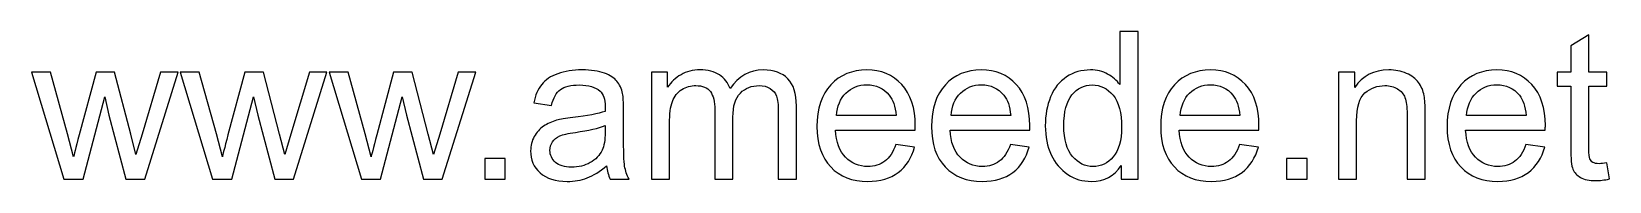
# Model space of a CAD drawing. Header units: millimetres. Extents: x 163 to 1278, y -605 to 37.
# Drawn here: x 1073.5 to 1278.3, y -589.2 to -569.8 of the extents above; entities that cross this region are included whole.
import ezdxf

# ---------------------------------------------------------------- set-up
doc = ezdxf.new("R2010")
doc.units = ezdxf.units.MM
doc.header["$MEASUREMENT"] = 0
doc.layers.add('Layer 1', color=7, linetype='Continuous')

msp = doc.modelspace()

# ---------------------------------------------------------------- linework, layer by layer
at = {"layer": 'Layer 1', "color": 250}
for points, knots in [([(1214.9245, -588.9556), (1214.9245, -588.9556), (1214.9245, -587.1955), (1214.9245, -587.1955), (1214.9245, -587.1955), (1214.0466, -588.5635), (1212.7544, -589.2497), (1211.0477, -589.2497), (1211.0477, -589.2497), (1209.9426, -589.2497), (1208.9266, -588.9467), (1208.0042, -588.3362), (1208.0042, -588.3362), (1207.0774, -587.7302), (1206.3599, -586.8791), (1205.8475, -585.7918), (1205.8475, -585.7918), (1205.3395, -584.7001), (1205.0855, -583.4479), (1205.0855, -582.0309), (1205.0855, -582.0309), (1205.0855, -580.6495), (1205.3172, -579.3974), (1205.7762, -578.27), (1205.7762, -578.27), (1206.2396, -577.1471), (1206.9303, -576.2826), (1207.8527, -575.6855), (1207.8527, -575.6855), (1208.7707, -575.0839), (1209.8045, -574.7854), (1210.9407, -574.7854), (1210.9407, -574.7854), (1211.7785, -574.7854), (1212.5226, -574.9636), (1213.1732, -575.3156), (1213.1732, -575.3156), (1213.8238, -575.6677), (1214.3541, -576.1311), (1214.764, -576.697), (1214.764, -576.697), (1214.764, -576.697), (1214.764, -569.8124), (1214.764, -569.8124), (1214.764, -569.8124), (1214.764, -569.8124), (1217.1168, -569.8124), (1217.1168, -569.8124), (1217.1168, -569.8124), (1217.1168, -569.8124), (1217.1168, -588.9556), (1217.1168, -588.9556), (1217.1168, -588.9556), (1217.1168, -588.9556), (1214.9245, -588.9556), (1214.9245, -588.9556)], [0, 0, 0, 0, 0.06666667, 0.06666667, 0.06666667, 0.06666667, 0.13333333, 0.13333333, 0.13333333, 0.13333333, 0.2, 0.2, 0.2, 0.2, 0.26666667, 0.26666667, 0.26666667, 0.26666667, 0.33333333, 0.33333333, 0.33333333, 0.33333333, 0.4, 0.4, 0.4, 0.4, 0.46666667, 0.46666667, 0.46666667, 0.46666667, 0.53333333, 0.53333333, 0.53333333, 0.53333333, 0.6, 0.6, 0.6, 0.6, 0.66666667, 0.66666667, 0.66666667, 0.66666667, 0.73333333, 0.73333333, 0.73333333, 0.73333333, 0.8, 0.8, 0.8, 0.8, 0.86666667, 0.86666667, 0.86666667, 0.86666667, 1, 1, 1, 1]), ([(1277.9818, -586.8568), (1277.9818, -586.8568), (1278.3027, -588.9333), (1278.3027, -588.9333), (1278.3027, -588.9333), (1277.6432, -589.0715), (1277.0505, -589.1428), (1276.5336, -589.1428), (1276.5336, -589.1428), (1275.6825, -589.1428), (1275.023, -589.0091), (1274.5507, -588.7373), (1274.5507, -588.7373), (1274.0828, -588.4654), (1273.753, -588.1134), (1273.5614, -587.6723), (1273.5614, -587.6723), (1273.3698, -587.2311), (1273.2762, -586.3043), (1273.2762, -584.8917), (1273.2762, -584.8917), (1273.2762, -584.8917), (1273.2762, -576.8975), (1273.2762, -576.8975), (1273.2762, -576.8975), (1273.2762, -576.8975), (1271.5384, -576.8975), (1271.5384, -576.8975), (1271.5384, -576.8975), (1271.5384, -576.8975), (1271.5384, -575.0795), (1271.5384, -575.0795), (1271.5384, -575.0795), (1271.5384, -575.0795), (1273.2762, -575.0795), (1273.2762, -575.0795), (1273.2762, -575.0795), (1273.2762, -575.0795), (1273.2762, -571.6483), (1273.2762, -571.6483), (1273.2762, -571.6483), (1273.2762, -571.6483), (1275.629, -570.2357), (1275.629, -570.2357), (1275.629, -570.2357), (1275.629, -570.2357), (1275.629, -575.0795), (1275.629, -575.0795), (1275.629, -575.0795), (1275.629, -575.0795), (1277.9818, -575.0795), (1277.9818, -575.0795), (1277.9818, -575.0795), (1277.9818, -575.0795), (1277.9818, -576.8975), (1277.9818, -576.8975), (1277.9818, -576.8975), (1277.9818, -576.8975), (1275.629, -576.8975), (1275.629, -576.8975), (1275.629, -576.8975), (1275.629, -576.8975), (1275.629, -585.0254), (1275.629, -585.0254), (1275.629, -585.0254), (1275.629, -585.6982), (1275.6691, -586.1305), (1275.7538, -586.3221), (1275.7538, -586.3221), (1275.834, -586.5137), (1275.9677, -586.6652), (1276.1548, -586.781), (1276.1548, -586.781), (1276.342, -586.8924), (1276.6094, -586.9504), (1276.9569, -586.9504), (1276.9569, -586.9504), (1277.2154, -586.9504), (1277.5585, -586.9192), (1277.9818, -586.8568)], [0, 0, 0, 0, 0.04761905, 0.04761905, 0.04761905, 0.04761905, 0.0952381, 0.0952381, 0.0952381, 0.0952381, 0.14285714, 0.14285714, 0.14285714, 0.14285714, 0.19047619, 0.19047619, 0.19047619, 0.19047619, 0.23809524, 0.23809524, 0.23809524, 0.23809524, 0.28571429, 0.28571429, 0.28571429, 0.28571429, 0.33333333, 0.33333333, 0.33333333, 0.33333333, 0.38095238, 0.38095238, 0.38095238, 0.38095238, 0.42857143, 0.42857143, 0.42857143, 0.42857143, 0.47619048, 0.47619048, 0.47619048, 0.47619048, 0.52380952, 0.52380952, 0.52380952, 0.52380952, 0.57142857, 0.57142857, 0.57142857, 0.57142857, 0.61904762, 0.61904762, 0.61904762, 0.61904762, 0.66666667, 0.66666667, 0.66666667, 0.66666667, 0.71428571, 0.71428571, 0.71428571, 0.71428571, 0.76190476, 0.76190476, 0.76190476, 0.76190476, 0.80952381, 0.80952381, 0.80952381, 0.80952381, 0.85714286, 0.85714286, 0.85714286, 0.85714286, 0.9047619, 0.9047619, 0.9047619, 0.9047619, 1, 1, 1, 1]), ([(1077.705, -588.9556), (1077.705, -588.9556), (1073.5118, -575.0795), (1073.5118, -575.0795), (1073.5118, -575.0795), (1073.5118, -575.0795), (1075.9716, -575.0795), (1075.9716, -575.0795), (1075.9716, -575.0795), (1075.9716, -575.0795), (1078.1862, -583.087), (1078.1862, -583.087), (1078.1862, -583.087), (1078.1862, -583.087), (1078.9705, -586.0681), (1078.9705, -586.0681), (1078.9705, -586.0681), (1079.0017, -585.921), (1079.2423, -584.9674), (1079.6879, -583.2073), (1079.6879, -583.2073), (1079.6879, -583.2073), (1081.8848, -575.0795), (1081.8848, -575.0795), (1081.8848, -575.0795), (1081.8848, -575.0795), (1084.2955, -575.0795), (1084.2955, -575.0795), (1084.2955, -575.0795), (1084.2955, -575.0795), (1086.3854, -583.136), (1086.3854, -583.136), (1086.3854, -583.136), (1086.3854, -583.136), (1087.0671, -585.7784), (1087.0671, -585.7784), (1087.0671, -585.7784), (1087.0671, -585.7784), (1087.8648, -583.1004), (1087.8648, -583.1004), (1087.8648, -583.1004), (1087.8648, -583.1004), (1090.2621, -575.0795), (1090.2621, -575.0795), (1090.2621, -575.0795), (1090.2621, -575.0795), (1092.5481, -575.0795), (1092.5481, -575.0795), (1092.5481, -575.0795), (1092.5481, -575.0795), (1088.1945, -588.9556), (1088.1945, -588.9556), (1088.1945, -588.9556), (1088.1945, -588.9556), (1085.7615, -588.9556), (1085.7615, -588.9556), (1085.7615, -588.9556), (1085.7615, -588.9556), (1083.5602, -580.654), (1083.5602, -580.654), (1083.5602, -580.654), (1083.5602, -580.654), (1083.0032, -578.2789), (1083.0032, -578.2789), (1083.0032, -578.2789), (1083.0032, -578.2789), (1080.1959, -588.9556), (1080.1959, -588.9556), (1080.1959, -588.9556), (1080.1959, -588.9556), (1077.705, -588.9556), (1077.705, -588.9556)], [0, 0, 0, 0, 0.05263158, 0.05263158, 0.05263158, 0.05263158, 0.10526316, 0.10526316, 0.10526316, 0.10526316, 0.15789474, 0.15789474, 0.15789474, 0.15789474, 0.21052632, 0.21052632, 0.21052632, 0.21052632, 0.26315789, 0.26315789, 0.26315789, 0.26315789, 0.31578947, 0.31578947, 0.31578947, 0.31578947, 0.36842105, 0.36842105, 0.36842105, 0.36842105, 0.42105263, 0.42105263, 0.42105263, 0.42105263, 0.47368421, 0.47368421, 0.47368421, 0.47368421, 0.52631579, 0.52631579, 0.52631579, 0.52631579, 0.57894737, 0.57894737, 0.57894737, 0.57894737, 0.63157895, 0.63157895, 0.63157895, 0.63157895, 0.68421053, 0.68421053, 0.68421053, 0.68421053, 0.73684211, 0.73684211, 0.73684211, 0.73684211, 0.78947368, 0.78947368, 0.78947368, 0.78947368, 0.84210526, 0.84210526, 0.84210526, 0.84210526, 0.89473684, 0.89473684, 0.89473684, 0.89473684, 1, 1, 1, 1]), ([(1097.0131, -588.9556), (1097.0131, -588.9556), (1092.8199, -575.0795), (1092.8199, -575.0795), (1092.8199, -575.0795), (1092.8199, -575.0795), (1095.2797, -575.0795), (1095.2797, -575.0795), (1095.2797, -575.0795), (1095.2797, -575.0795), (1097.4943, -583.087), (1097.4943, -583.087), (1097.4943, -583.087), (1097.4943, -583.087), (1098.2786, -586.0681), (1098.2786, -586.0681), (1098.2786, -586.0681), (1098.3098, -585.921), (1098.5504, -584.9674), (1098.996, -583.2073), (1098.996, -583.2073), (1098.996, -583.2073), (1101.1929, -575.0795), (1101.1929, -575.0795), (1101.1929, -575.0795), (1101.1929, -575.0795), (1103.6036, -575.0795), (1103.6036, -575.0795), (1103.6036, -575.0795), (1103.6036, -575.0795), (1105.6935, -583.136), (1105.6935, -583.136), (1105.6935, -583.136), (1105.6935, -583.136), (1106.3752, -585.7784), (1106.3752, -585.7784), (1106.3752, -585.7784), (1106.3752, -585.7784), (1107.1729, -583.1004), (1107.1729, -583.1004), (1107.1729, -583.1004), (1107.1729, -583.1004), (1109.5702, -575.0795), (1109.5702, -575.0795), (1109.5702, -575.0795), (1109.5702, -575.0795), (1111.8562, -575.0795), (1111.8562, -575.0795), (1111.8562, -575.0795), (1111.8562, -575.0795), (1107.5026, -588.9556), (1107.5026, -588.9556), (1107.5026, -588.9556), (1107.5026, -588.9556), (1105.0696, -588.9556), (1105.0696, -588.9556), (1105.0696, -588.9556), (1105.0696, -588.9556), (1102.8683, -580.654), (1102.8683, -580.654), (1102.8683, -580.654), (1102.8683, -580.654), (1102.3113, -578.2789), (1102.3113, -578.2789), (1102.3113, -578.2789), (1102.3113, -578.2789), (1099.504, -588.9556), (1099.504, -588.9556), (1099.504, -588.9556), (1099.504, -588.9556), (1097.0131, -588.9556), (1097.0131, -588.9556)], [0, 0, 0, 0, 0.05263158, 0.05263158, 0.05263158, 0.05263158, 0.10526316, 0.10526316, 0.10526316, 0.10526316, 0.15789474, 0.15789474, 0.15789474, 0.15789474, 0.21052632, 0.21052632, 0.21052632, 0.21052632, 0.26315789, 0.26315789, 0.26315789, 0.26315789, 0.31578947, 0.31578947, 0.31578947, 0.31578947, 0.36842105, 0.36842105, 0.36842105, 0.36842105, 0.42105263, 0.42105263, 0.42105263, 0.42105263, 0.47368421, 0.47368421, 0.47368421, 0.47368421, 0.52631579, 0.52631579, 0.52631579, 0.52631579, 0.57894737, 0.57894737, 0.57894737, 0.57894737, 0.63157895, 0.63157895, 0.63157895, 0.63157895, 0.68421053, 0.68421053, 0.68421053, 0.68421053, 0.73684211, 0.73684211, 0.73684211, 0.73684211, 0.78947368, 0.78947368, 0.78947368, 0.78947368, 0.84210526, 0.84210526, 0.84210526, 0.84210526, 0.89473684, 0.89473684, 0.89473684, 0.89473684, 1, 1, 1, 1]), ([(1116.3212, -588.9556), (1116.3212, -588.9556), (1112.128, -575.0795), (1112.128, -575.0795), (1112.128, -575.0795), (1112.128, -575.0795), (1114.5878, -575.0795), (1114.5878, -575.0795), (1114.5878, -575.0795), (1114.5878, -575.0795), (1116.8024, -583.087), (1116.8024, -583.087), (1116.8024, -583.087), (1116.8024, -583.087), (1117.5867, -586.0681), (1117.5867, -586.0681), (1117.5867, -586.0681), (1117.6179, -585.921), (1117.8585, -584.9674), (1118.3041, -583.2073), (1118.3041, -583.2073), (1118.3041, -583.2073), (1120.501, -575.0795), (1120.501, -575.0795), (1120.501, -575.0795), (1120.501, -575.0795), (1122.9117, -575.0795), (1122.9117, -575.0795), (1122.9117, -575.0795), (1122.9117, -575.0795), (1125.0016, -583.136), (1125.0016, -583.136), (1125.0016, -583.136), (1125.0016, -583.136), (1125.6833, -585.7784), (1125.6833, -585.7784), (1125.6833, -585.7784), (1125.6833, -585.7784), (1126.481, -583.1004), (1126.481, -583.1004), (1126.481, -583.1004), (1126.481, -583.1004), (1128.8783, -575.0795), (1128.8783, -575.0795), (1128.8783, -575.0795), (1128.8783, -575.0795), (1131.1643, -575.0795), (1131.1643, -575.0795), (1131.1643, -575.0795), (1131.1643, -575.0795), (1126.8107, -588.9556), (1126.8107, -588.9556), (1126.8107, -588.9556), (1126.8107, -588.9556), (1124.3777, -588.9556), (1124.3777, -588.9556), (1124.3777, -588.9556), (1124.3777, -588.9556), (1122.1764, -580.654), (1122.1764, -580.654), (1122.1764, -580.654), (1122.1764, -580.654), (1121.6194, -578.2789), (1121.6194, -578.2789), (1121.6194, -578.2789), (1121.6194, -578.2789), (1118.8121, -588.9556), (1118.8121, -588.9556), (1118.8121, -588.9556), (1118.8121, -588.9556), (1116.3212, -588.9556), (1116.3212, -588.9556)], [0, 0, 0, 0, 0.05263158, 0.05263158, 0.05263158, 0.05263158, 0.10526316, 0.10526316, 0.10526316, 0.10526316, 0.15789474, 0.15789474, 0.15789474, 0.15789474, 0.21052632, 0.21052632, 0.21052632, 0.21052632, 0.26315789, 0.26315789, 0.26315789, 0.26315789, 0.31578947, 0.31578947, 0.31578947, 0.31578947, 0.36842105, 0.36842105, 0.36842105, 0.36842105, 0.42105263, 0.42105263, 0.42105263, 0.42105263, 0.47368421, 0.47368421, 0.47368421, 0.47368421, 0.52631579, 0.52631579, 0.52631579, 0.52631579, 0.57894737, 0.57894737, 0.57894737, 0.57894737, 0.63157895, 0.63157895, 0.63157895, 0.63157895, 0.68421053, 0.68421053, 0.68421053, 0.68421053, 0.73684211, 0.73684211, 0.73684211, 0.73684211, 0.78947368, 0.78947368, 0.78947368, 0.78947368, 0.84210526, 0.84210526, 0.84210526, 0.84210526, 0.89473684, 0.89473684, 0.89473684, 0.89473684, 1, 1, 1, 1]), ([(1148.1507, -587.2177), (1147.2773, -587.9619), (1146.4351, -588.4833), (1145.6286, -588.7907), (1145.6286, -588.7907), (1144.822, -589.0982), (1143.9576, -589.2497), (1143.0307, -589.2497), (1143.0307, -589.2497), (1141.5067, -589.2497), (1140.3348, -588.8798), (1139.5149, -588.1357), (1139.5149, -588.1357), (1138.695, -587.396), (1138.285, -586.4468), (1138.285, -585.2927), (1138.285, -585.2927), (1138.285, -584.6154), (1138.441, -583.996), (1138.7484, -583.4346), (1138.7484, -583.4346), (1139.0604, -582.8731), (1139.4659, -582.4275), (1139.9649, -582.0888), (1139.9649, -582.0888), (1140.4685, -581.7502), (1141.0299, -581.4917), (1141.6582, -581.3179), (1141.6582, -581.3179), (1142.1217, -581.1976), (1142.8213, -581.0818), (1143.7526, -580.9659), (1143.7526, -580.9659), (1145.6509, -580.7431), (1147.0545, -580.4713), (1147.9502, -580.1594), (1147.9502, -580.1594), (1147.9591, -579.8385), (1147.9635, -579.6335), (1147.9635, -579.5489), (1147.9635, -579.5489), (1147.9635, -578.5953), (1147.7407, -577.9224), (1147.2951, -577.5303), (1147.2951, -577.5303), (1146.6936, -577), (1145.7979, -576.7371), (1144.6126, -576.7371), (1144.6126, -576.7371), (1143.503, -576.7371), (1142.6831, -576.9332), (1142.1573, -577.3209), (1142.1573, -577.3209), (1141.627, -577.7085), (1141.2394, -578.3948), (1140.9854, -579.384), (1140.9854, -579.384), (1140.9854, -579.384), (1138.6861, -579.0632), (1138.6861, -579.0632), (1138.6861, -579.0632), (1138.8955, -578.0784), (1139.2386, -577.2807), (1139.7199, -576.6747), (1139.7199, -576.6747), (1140.2011, -576.0687), (1140.8963, -575.6053), (1141.8053, -575.2755), (1141.8053, -575.2755), (1142.7099, -574.9502), (1143.7659, -574.7854), (1144.9602, -574.7854), (1144.9602, -574.7854), (1146.1455, -574.7854), (1147.1124, -574.9235), (1147.8566, -575.2042), (1147.8566, -575.2042), (1148.5963, -575.485), (1149.1444, -575.8325), (1149.492, -576.2559), (1149.492, -576.2559), (1149.8395, -576.6792), (1150.0846, -577.2139), (1150.2272, -577.86), (1150.2272, -577.86), (1150.303, -578.2611), (1150.3431, -578.983), (1150.3431, -580.0212), (1150.3431, -580.0212), (1150.3431, -580.0212), (1150.3431, -583.1405), (1150.3431, -583.1405), (1150.3431, -583.1405), (1150.3431, -585.3195), (1150.3921, -586.6964), (1150.4901, -587.2801), (1150.4901, -587.2801), (1150.5837, -587.8639), (1150.7798, -588.4209), (1151.065, -588.9556), (1151.065, -588.9556), (1151.065, -588.9556), (1148.6052, -588.9556), (1148.6052, -588.9556), (1148.6052, -588.9556), (1148.369, -588.461), (1148.2175, -587.8817), (1148.1507, -587.2177)], [0, 0, 0, 0, 0.03571429, 0.03571429, 0.03571429, 0.03571429, 0.07142857, 0.07142857, 0.07142857, 0.07142857, 0.10714286, 0.10714286, 0.10714286, 0.10714286, 0.14285714, 0.14285714, 0.14285714, 0.14285714, 0.17857143, 0.17857143, 0.17857143, 0.17857143, 0.21428571, 0.21428571, 0.21428571, 0.21428571, 0.25, 0.25, 0.25, 0.25, 0.28571429, 0.28571429, 0.28571429, 0.28571429, 0.32142857, 0.32142857, 0.32142857, 0.32142857, 0.35714286, 0.35714286, 0.35714286, 0.35714286, 0.39285714, 0.39285714, 0.39285714, 0.39285714, 0.42857143, 0.42857143, 0.42857143, 0.42857143, 0.46428571, 0.46428571, 0.46428571, 0.46428571, 0.5, 0.5, 0.5, 0.5, 0.53571429, 0.53571429, 0.53571429, 0.53571429, 0.57142857, 0.57142857, 0.57142857, 0.57142857, 0.60714286, 0.60714286, 0.60714286, 0.60714286, 0.64285714, 0.64285714, 0.64285714, 0.64285714, 0.67857143, 0.67857143, 0.67857143, 0.67857143, 0.71428571, 0.71428571, 0.71428571, 0.71428571, 0.75, 0.75, 0.75, 0.75, 0.78571429, 0.78571429, 0.78571429, 0.78571429, 0.82142857, 0.82142857, 0.82142857, 0.82142857, 0.85714286, 0.85714286, 0.85714286, 0.85714286, 0.89285714, 0.89285714, 0.89285714, 0.89285714, 0.92857143, 0.92857143, 0.92857143, 0.92857143, 1, 1, 1, 1]), ([(1153.9569, -588.9556), (1153.9569, -588.9556), (1153.9569, -575.0795), (1153.9569, -575.0795), (1153.9569, -575.0795), (1153.9569, -575.0795), (1156.0691, -575.0795), (1156.0691, -575.0795), (1156.0691, -575.0795), (1156.0691, -575.0795), (1156.0691, -577.0401), (1156.0691, -577.0401), (1156.0691, -577.0401), (1156.5013, -576.3628), (1157.0806, -575.8147), (1157.8025, -575.4048), (1157.8025, -575.4048), (1158.5243, -574.9903), (1159.3443, -574.7854), (1160.2667, -574.7854), (1160.2667, -574.7854), (1161.2916, -574.7854), (1162.1337, -574.9993), (1162.7888, -575.4226), (1162.7888, -575.4226), (1163.4438, -575.8504), (1163.9073, -576.443), (1164.1746, -577.2095), (1164.1746, -577.2095), (1165.2797, -575.5919), (1166.7101, -574.7854), (1168.4747, -574.7854), (1168.4747, -574.7854), (1169.8561, -574.7854), (1170.9211, -575.1641), (1171.6608, -575.9261), (1171.6608, -575.9261), (1172.4049, -576.6881), (1172.7793, -577.86), (1172.7793, -579.4419), (1172.7793, -579.4419), (1172.7793, -579.4419), (1172.7793, -588.9556), (1172.7793, -588.9556), (1172.7793, -588.9556), (1172.7793, -588.9556), (1170.4265, -588.9556), (1170.4265, -588.9556), (1170.4265, -588.9556), (1170.4265, -588.9556), (1170.4265, -580.2217), (1170.4265, -580.2217), (1170.4265, -580.2217), (1170.4265, -579.286), (1170.3462, -578.6087), (1170.1947, -578.1942), (1170.1947, -578.1942), (1170.0432, -577.7798), (1169.767, -577.4501), (1169.3615, -577.1961), (1169.3615, -577.1961), (1168.9604, -576.9421), (1168.4881, -576.8173), (1167.9489, -576.8173), (1167.9489, -576.8173), (1166.9686, -576.8173), (1166.1576, -577.1426), (1165.5114, -577.7887), (1165.5114, -577.7887), (1164.8653, -578.4393), (1164.5445, -579.4776), (1164.5445, -580.9035), (1164.5445, -580.9035), (1164.5445, -580.9035), (1164.5445, -588.9556), (1164.5445, -588.9556), (1164.5445, -588.9556), (1164.5445, -588.9556), (1162.1917, -588.9556), (1162.1917, -588.9556), (1162.1917, -588.9556), (1162.1917, -588.9556), (1162.1917, -579.9499), (1162.1917, -579.9499), (1162.1917, -579.9499), (1162.1917, -578.9072), (1162.0001, -578.1229), (1161.6168, -577.6016), (1161.6168, -577.6016), (1161.2336, -577.0802), (1160.6053, -576.8173), (1159.7364, -576.8173), (1159.7364, -576.8173), (1159.0769, -576.8173), (1158.4664, -576.9911), (1157.905, -577.3387), (1157.905, -577.3387), (1157.3435, -577.6862), (1156.938, -578.1942), (1156.684, -578.8671), (1156.684, -578.8671), (1156.4345, -579.5355), (1156.3097, -580.5025), (1156.3097, -581.7635), (1156.3097, -581.7635), (1156.3097, -581.7635), (1156.3097, -588.9556), (1156.3097, -588.9556), (1156.3097, -588.9556), (1156.3097, -588.9556), (1153.9569, -588.9556), (1153.9569, -588.9556)], [0, 0, 0, 0, 0.03448276, 0.03448276, 0.03448276, 0.03448276, 0.06896552, 0.06896552, 0.06896552, 0.06896552, 0.10344828, 0.10344828, 0.10344828, 0.10344828, 0.13793103, 0.13793103, 0.13793103, 0.13793103, 0.17241379, 0.17241379, 0.17241379, 0.17241379, 0.20689655, 0.20689655, 0.20689655, 0.20689655, 0.24137931, 0.24137931, 0.24137931, 0.24137931, 0.27586207, 0.27586207, 0.27586207, 0.27586207, 0.31034483, 0.31034483, 0.31034483, 0.31034483, 0.34482759, 0.34482759, 0.34482759, 0.34482759, 0.37931034, 0.37931034, 0.37931034, 0.37931034, 0.4137931, 0.4137931, 0.4137931, 0.4137931, 0.44827586, 0.44827586, 0.44827586, 0.44827586, 0.48275862, 0.48275862, 0.48275862, 0.48275862, 0.51724138, 0.51724138, 0.51724138, 0.51724138, 0.55172414, 0.55172414, 0.55172414, 0.55172414, 0.5862069, 0.5862069, 0.5862069, 0.5862069, 0.62068966, 0.62068966, 0.62068966, 0.62068966, 0.65517241, 0.65517241, 0.65517241, 0.65517241, 0.68965517, 0.68965517, 0.68965517, 0.68965517, 0.72413793, 0.72413793, 0.72413793, 0.72413793, 0.75862069, 0.75862069, 0.75862069, 0.75862069, 0.79310345, 0.79310345, 0.79310345, 0.79310345, 0.82758621, 0.82758621, 0.82758621, 0.82758621, 0.86206897, 0.86206897, 0.86206897, 0.86206897, 0.89655172, 0.89655172, 0.89655172, 0.89655172, 0.93103448, 0.93103448, 0.93103448, 0.93103448, 1, 1, 1, 1]), ([(1185.6928, -584.4639), (1185.6928, -584.4639), (1188.1258, -584.7847), (1188.1258, -584.7847), (1188.1258, -584.7847), (1187.7471, -586.1973), (1187.0386, -587.2979), (1186.0048, -588.0778), (1186.0048, -588.0778), (1184.971, -588.8576), (1183.652, -589.2497), (1182.0433, -589.2497), (1182.0433, -589.2497), (1180.0203, -589.2497), (1178.4161, -588.6259), (1177.2308, -587.3782), (1177.2308, -587.3782), (1176.0455, -586.1349), (1175.4528, -584.3837), (1175.4528, -582.1334), (1175.4528, -582.1334), (1175.4528, -579.8073), (1176.05, -577.9982), (1177.2486, -576.7148), (1177.2486, -576.7148), (1178.4473, -575.427), (1180.0025, -574.7854), (1181.9141, -574.7854), (1181.9141, -574.7854), (1183.7634, -574.7854), (1185.274, -575.4137), (1186.4459, -576.6747), (1186.4459, -576.6747), (1187.6179, -577.9358), (1188.2061, -579.7093), (1188.2061, -581.9952), (1188.2061, -581.9952), (1188.2061, -582.1334), (1188.2016, -582.3428), (1188.1927, -582.6191), (1188.1927, -582.6191), (1188.1927, -582.6191), (1177.8591, -582.6191), (1177.8591, -582.6191), (1177.8591, -582.6191), (1177.9482, -584.1386), (1178.376, -585.3061), (1179.1514, -586.1126), (1179.1514, -586.1126), (1179.9223, -586.9192), (1180.8892, -587.3247), (1182.0433, -587.3247), (1182.0433, -587.3247), (1182.9034, -587.3247), (1183.6386, -587.0974), (1184.2446, -586.6429), (1184.2446, -586.6429), (1184.8551, -586.1884), (1185.3364, -585.4621), (1185.6928, -584.4639)], [0, 0, 0, 0, 0.0625, 0.0625, 0.0625, 0.0625, 0.125, 0.125, 0.125, 0.125, 0.1875, 0.1875, 0.1875, 0.1875, 0.25, 0.25, 0.25, 0.25, 0.3125, 0.3125, 0.3125, 0.3125, 0.375, 0.375, 0.375, 0.375, 0.4375, 0.4375, 0.4375, 0.4375, 0.5, 0.5, 0.5, 0.5, 0.5625, 0.5625, 0.5625, 0.5625, 0.625, 0.625, 0.625, 0.625, 0.6875, 0.6875, 0.6875, 0.6875, 0.75, 0.75, 0.75, 0.75, 0.8125, 0.8125, 0.8125, 0.8125, 0.875, 0.875, 0.875, 0.875, 1, 1, 1, 1]), ([(1200.5626, -584.4639), (1200.5626, -584.4639), (1202.9956, -584.7847), (1202.9956, -584.7847), (1202.9956, -584.7847), (1202.6169, -586.1973), (1201.9084, -587.2979), (1200.8746, -588.0778), (1200.8746, -588.0778), (1199.8408, -588.8576), (1198.5218, -589.2497), (1196.9131, -589.2497), (1196.9131, -589.2497), (1194.8901, -589.2497), (1193.2859, -588.6259), (1192.1006, -587.3782), (1192.1006, -587.3782), (1190.9153, -586.1349), (1190.3226, -584.3837), (1190.3226, -582.1334), (1190.3226, -582.1334), (1190.3226, -579.8073), (1190.9198, -577.9982), (1192.1184, -576.7148), (1192.1184, -576.7148), (1193.3171, -575.427), (1194.8723, -574.7854), (1196.7839, -574.7854), (1196.7839, -574.7854), (1198.6332, -574.7854), (1200.1438, -575.4137), (1201.3157, -576.6747), (1201.3157, -576.6747), (1202.4877, -577.9358), (1203.0759, -579.7093), (1203.0759, -581.9952), (1203.0759, -581.9952), (1203.0759, -582.1334), (1203.0714, -582.3428), (1203.0625, -582.6191), (1203.0625, -582.6191), (1203.0625, -582.6191), (1192.7289, -582.6191), (1192.7289, -582.6191), (1192.7289, -582.6191), (1192.818, -584.1386), (1193.2458, -585.3061), (1194.0212, -586.1126), (1194.0212, -586.1126), (1194.7921, -586.9192), (1195.759, -587.3247), (1196.9131, -587.3247), (1196.9131, -587.3247), (1197.7732, -587.3247), (1198.5084, -587.0974), (1199.1144, -586.6429), (1199.1144, -586.6429), (1199.7249, -586.1884), (1200.2062, -585.4621), (1200.5626, -584.4639)], [0, 0, 0, 0, 0.0625, 0.0625, 0.0625, 0.0625, 0.125, 0.125, 0.125, 0.125, 0.1875, 0.1875, 0.1875, 0.1875, 0.25, 0.25, 0.25, 0.25, 0.3125, 0.3125, 0.3125, 0.3125, 0.375, 0.375, 0.375, 0.375, 0.4375, 0.4375, 0.4375, 0.4375, 0.5, 0.5, 0.5, 0.5, 0.5625, 0.5625, 0.5625, 0.5625, 0.625, 0.625, 0.625, 0.625, 0.6875, 0.6875, 0.6875, 0.6875, 0.75, 0.75, 0.75, 0.75, 0.8125, 0.8125, 0.8125, 0.8125, 0.875, 0.875, 0.875, 0.875, 1, 1, 1, 1]), ([(1230.3022, -584.4639), (1230.3022, -584.4639), (1232.7352, -584.7847), (1232.7352, -584.7847), (1232.7352, -584.7847), (1232.3565, -586.1973), (1231.648, -587.2979), (1230.6142, -588.0778), (1230.6142, -588.0778), (1229.5804, -588.8576), (1228.2614, -589.2497), (1226.6527, -589.2497), (1226.6527, -589.2497), (1224.6297, -589.2497), (1223.0255, -588.6259), (1221.8402, -587.3782), (1221.8402, -587.3782), (1220.6549, -586.1349), (1220.0622, -584.3837), (1220.0622, -582.1334), (1220.0622, -582.1334), (1220.0622, -579.8073), (1220.6594, -577.9982), (1221.858, -576.7148), (1221.858, -576.7148), (1223.0567, -575.427), (1224.6119, -574.7854), (1226.5235, -574.7854), (1226.5235, -574.7854), (1228.3728, -574.7854), (1229.8834, -575.4137), (1231.0553, -576.6747), (1231.0553, -576.6747), (1232.2273, -577.9358), (1232.8155, -579.7093), (1232.8155, -581.9952), (1232.8155, -581.9952), (1232.8155, -582.1334), (1232.811, -582.3428), (1232.8021, -582.6191), (1232.8021, -582.6191), (1232.8021, -582.6191), (1222.4685, -582.6191), (1222.4685, -582.6191), (1222.4685, -582.6191), (1222.5576, -584.1386), (1222.9854, -585.3061), (1223.7608, -586.1126), (1223.7608, -586.1126), (1224.5317, -586.9192), (1225.4986, -587.3247), (1226.6527, -587.3247), (1226.6527, -587.3247), (1227.5128, -587.3247), (1228.248, -587.0974), (1228.854, -586.6429), (1228.854, -586.6429), (1229.4645, -586.1884), (1229.9458, -585.4621), (1230.3022, -584.4639)], [0, 0, 0, 0, 0.0625, 0.0625, 0.0625, 0.0625, 0.125, 0.125, 0.125, 0.125, 0.1875, 0.1875, 0.1875, 0.1875, 0.25, 0.25, 0.25, 0.25, 0.3125, 0.3125, 0.3125, 0.3125, 0.375, 0.375, 0.375, 0.375, 0.4375, 0.4375, 0.4375, 0.4375, 0.5, 0.5, 0.5, 0.5, 0.5625, 0.5625, 0.5625, 0.5625, 0.625, 0.625, 0.625, 0.625, 0.6875, 0.6875, 0.6875, 0.6875, 0.75, 0.75, 0.75, 0.75, 0.8125, 0.8125, 0.8125, 0.8125, 0.875, 0.875, 0.875, 0.875, 1, 1, 1, 1]), ([(1243.1356, -588.9556), (1243.1356, -588.9556), (1243.1356, -575.0795), (1243.1356, -575.0795), (1243.1356, -575.0795), (1243.1356, -575.0795), (1245.2478, -575.0795), (1245.2478, -575.0795), (1245.2478, -575.0795), (1245.2478, -575.0795), (1245.2478, -577.049), (1245.2478, -577.049), (1245.2478, -577.049), (1246.2637, -575.5384), (1247.7342, -574.7854), (1249.6548, -574.7854), (1249.6548, -574.7854), (1250.4925, -574.7854), (1251.259, -574.9369), (1251.9586, -575.2354), (1251.9586, -575.2354), (1252.6582, -575.534), (1253.184, -575.9306), (1253.5316, -576.4163), (1253.5316, -576.4163), (1253.8791, -576.902), (1254.1242, -577.4813), (1254.2624, -578.1497), (1254.2624, -578.1497), (1254.347, -578.5864), (1254.3916, -579.3484), (1254.3916, -580.4356), (1254.3916, -580.4356), (1254.3916, -580.4356), (1254.3916, -588.9556), (1254.3916, -588.9556), (1254.3916, -588.9556), (1254.3916, -588.9556), (1252.0388, -588.9556), (1252.0388, -588.9556), (1252.0388, -588.9556), (1252.0388, -588.9556), (1252.0388, -580.5248), (1252.0388, -580.5248), (1252.0388, -580.5248), (1252.0388, -579.5667), (1251.9497, -578.8493), (1251.767, -578.3769), (1251.767, -578.3769), (1251.5843, -577.9046), (1251.259, -577.5258), (1250.7955, -577.2406), (1250.7955, -577.2406), (1250.3321, -576.9599), (1249.784, -576.8173), (1249.1602, -576.8173), (1249.1602, -576.8173), (1248.162, -576.8173), (1247.302, -577.1337), (1246.5757, -577.7709), (1246.5757, -577.7709), (1245.8493, -578.4037), (1245.4884, -579.6113), (1245.4884, -581.3848), (1245.4884, -581.3848), (1245.4884, -581.3848), (1245.4884, -588.9556), (1245.4884, -588.9556), (1245.4884, -588.9556), (1245.4884, -588.9556), (1243.1356, -588.9556), (1243.1356, -588.9556)], [0, 0, 0, 0, 0.05263158, 0.05263158, 0.05263158, 0.05263158, 0.10526316, 0.10526316, 0.10526316, 0.10526316, 0.15789474, 0.15789474, 0.15789474, 0.15789474, 0.21052632, 0.21052632, 0.21052632, 0.21052632, 0.26315789, 0.26315789, 0.26315789, 0.26315789, 0.31578947, 0.31578947, 0.31578947, 0.31578947, 0.36842105, 0.36842105, 0.36842105, 0.36842105, 0.42105263, 0.42105263, 0.42105263, 0.42105263, 0.47368421, 0.47368421, 0.47368421, 0.47368421, 0.52631579, 0.52631579, 0.52631579, 0.52631579, 0.57894737, 0.57894737, 0.57894737, 0.57894737, 0.63157895, 0.63157895, 0.63157895, 0.63157895, 0.68421053, 0.68421053, 0.68421053, 0.68421053, 0.73684211, 0.73684211, 0.73684211, 0.73684211, 0.78947368, 0.78947368, 0.78947368, 0.78947368, 0.84210526, 0.84210526, 0.84210526, 0.84210526, 0.89473684, 0.89473684, 0.89473684, 0.89473684, 1, 1, 1, 1]), ([(1267.47, -584.4639), (1267.47, -584.4639), (1269.903, -584.7847), (1269.903, -584.7847), (1269.903, -584.7847), (1269.5243, -586.1973), (1268.8158, -587.2979), (1267.782, -588.0778), (1267.782, -588.0778), (1266.7482, -588.8576), (1265.4292, -589.2497), (1263.8205, -589.2497), (1263.8205, -589.2497), (1261.7975, -589.2497), (1260.1933, -588.6259), (1259.008, -587.3782), (1259.008, -587.3782), (1257.8227, -586.1349), (1257.23, -584.3837), (1257.23, -582.1334), (1257.23, -582.1334), (1257.23, -579.8073), (1257.8272, -577.9982), (1259.0258, -576.7148), (1259.0258, -576.7148), (1260.2245, -575.427), (1261.7797, -574.7854), (1263.6913, -574.7854), (1263.6913, -574.7854), (1265.5406, -574.7854), (1267.0512, -575.4137), (1268.2231, -576.6747), (1268.2231, -576.6747), (1269.3951, -577.9358), (1269.9833, -579.7093), (1269.9833, -581.9952), (1269.9833, -581.9952), (1269.9833, -582.1334), (1269.9788, -582.3428), (1269.9699, -582.6191), (1269.9699, -582.6191), (1269.9699, -582.6191), (1259.6363, -582.6191), (1259.6363, -582.6191), (1259.6363, -582.6191), (1259.7254, -584.1386), (1260.1532, -585.3061), (1260.9286, -586.1126), (1260.9286, -586.1126), (1261.6995, -586.9192), (1262.6664, -587.3247), (1263.8205, -587.3247), (1263.8205, -587.3247), (1264.6806, -587.3247), (1265.4158, -587.0974), (1266.0218, -586.6429), (1266.0218, -586.6429), (1266.6323, -586.1884), (1267.1136, -585.4621), (1267.47, -584.4639)], [0, 0, 0, 0, 0.0625, 0.0625, 0.0625, 0.0625, 0.125, 0.125, 0.125, 0.125, 0.1875, 0.1875, 0.1875, 0.1875, 0.25, 0.25, 0.25, 0.25, 0.3125, 0.3125, 0.3125, 0.3125, 0.375, 0.375, 0.375, 0.375, 0.4375, 0.4375, 0.4375, 0.4375, 0.5, 0.5, 0.5, 0.5, 0.5625, 0.5625, 0.5625, 0.5625, 0.625, 0.625, 0.625, 0.625, 0.6875, 0.6875, 0.6875, 0.6875, 0.75, 0.75, 0.75, 0.75, 0.8125, 0.8125, 0.8125, 0.8125, 0.875, 0.875, 0.875, 0.875, 1, 1, 1, 1]), ([(1177.9928, -580.6941), (1177.9928, -580.6941), (1185.7196, -580.6941), (1185.7196, -580.6941), (1185.7196, -580.6941), (1185.6171, -579.5266), (1185.3185, -578.6532), (1184.8328, -578.0695), (1184.8328, -578.0695), (1184.0887, -577.1649), (1183.1172, -576.7104), (1181.9275, -576.7104), (1181.9275, -576.7104), (1180.8491, -576.7104), (1179.9445, -577.0713), (1179.2093, -577.7932), (1179.2093, -577.7932), (1178.4785, -578.5151), (1178.073, -579.482), (1177.9928, -580.6941)], [0, 0, 0, 0, 0.16666667, 0.16666667, 0.16666667, 0.16666667, 0.33333333, 0.33333333, 0.33333333, 0.33333333, 0.5, 0.5, 0.5, 0.5, 0.66666667, 0.66666667, 0.66666667, 0.66666667, 1, 1, 1, 1]), ([(1192.8626, -580.6941), (1192.8626, -580.6941), (1200.5894, -580.6941), (1200.5894, -580.6941), (1200.5894, -580.6941), (1200.4869, -579.5266), (1200.1883, -578.6532), (1199.7026, -578.0695), (1199.7026, -578.0695), (1198.9585, -577.1649), (1197.987, -576.7104), (1196.7973, -576.7104), (1196.7973, -576.7104), (1195.7189, -576.7104), (1194.8143, -577.0713), (1194.0791, -577.7932), (1194.0791, -577.7932), (1193.3483, -578.5151), (1192.9428, -579.482), (1192.8626, -580.6941)], [0, 0, 0, 0, 0.16666667, 0.16666667, 0.16666667, 0.16666667, 0.33333333, 0.33333333, 0.33333333, 0.33333333, 0.5, 0.5, 0.5, 0.5, 0.66666667, 0.66666667, 0.66666667, 0.66666667, 1, 1, 1, 1]), ([(1207.4918, -582.0354), (1207.4918, -583.8089), (1207.8661, -585.1323), (1208.6191, -586.0102), (1208.6191, -586.0102), (1209.3678, -586.888), (1210.2545, -587.3247), (1211.275, -587.3247), (1211.275, -587.3247), (1212.3043, -587.3247), (1213.1777, -586.9058), (1213.8996, -586.0681), (1213.8996, -586.0681), (1214.617, -585.2303), (1214.9779, -583.9515), (1214.9779, -582.2314), (1214.9779, -582.2314), (1214.9779, -580.3421), (1214.6125, -578.9518), (1213.8773, -578.065), (1213.8773, -578.065), (1213.1465, -577.1783), (1212.2419, -576.7371), (1211.168, -576.7371), (1211.168, -576.7371), (1210.1208, -576.7371), (1209.2474, -577.1604), (1208.5434, -578.0115), (1208.5434, -578.0115), (1207.8438, -578.8626), (1207.4918, -580.2039), (1207.4918, -582.0354)], [0, 0, 0, 0, 0.11111111, 0.11111111, 0.11111111, 0.11111111, 0.22222222, 0.22222222, 0.22222222, 0.22222222, 0.33333333, 0.33333333, 0.33333333, 0.33333333, 0.44444444, 0.44444444, 0.44444444, 0.44444444, 0.55555556, 0.55555556, 0.55555556, 0.55555556, 0.66666667, 0.66666667, 0.66666667, 0.66666667, 0.77777778, 0.77777778, 0.77777778, 0.77777778, 1, 1, 1, 1]), ([(1222.6022, -580.6941), (1222.6022, -580.6941), (1230.329, -580.6941), (1230.329, -580.6941), (1230.329, -580.6941), (1230.2265, -579.5266), (1229.9279, -578.6532), (1229.4422, -578.0695), (1229.4422, -578.0695), (1228.6981, -577.1649), (1227.7266, -576.7104), (1226.5369, -576.7104), (1226.5369, -576.7104), (1225.4585, -576.7104), (1224.5539, -577.0713), (1223.8187, -577.7932), (1223.8187, -577.7932), (1223.0879, -578.5151), (1222.6824, -579.482), (1222.6022, -580.6941)], [0, 0, 0, 0, 0.16666667, 0.16666667, 0.16666667, 0.16666667, 0.33333333, 0.33333333, 0.33333333, 0.33333333, 0.5, 0.5, 0.5, 0.5, 0.66666667, 0.66666667, 0.66666667, 0.66666667, 1, 1, 1, 1]), ([(1259.77, -580.6941), (1259.77, -580.6941), (1267.4968, -580.6941), (1267.4968, -580.6941), (1267.4968, -580.6941), (1267.3943, -579.5266), (1267.0957, -578.6532), (1266.61, -578.0695), (1266.61, -578.0695), (1265.8659, -577.1649), (1264.8944, -576.7104), (1263.7047, -576.7104), (1263.7047, -576.7104), (1262.6263, -576.7104), (1261.7217, -577.0713), (1260.9865, -577.7932), (1260.9865, -577.7932), (1260.2557, -578.5151), (1259.8502, -579.482), (1259.77, -580.6941)], [0, 0, 0, 0, 0.16666667, 0.16666667, 0.16666667, 0.16666667, 0.33333333, 0.33333333, 0.33333333, 0.33333333, 0.5, 0.5, 0.5, 0.5, 0.66666667, 0.66666667, 0.66666667, 0.66666667, 1, 1, 1, 1]), ([(1147.9635, -582.0042), (1147.108, -582.3517), (1145.8246, -582.6458), (1144.1135, -582.8865), (1144.1135, -582.8865), (1143.1421, -583.0246), (1142.4559, -583.1806), (1142.0548, -583.3543), (1142.0548, -583.3543), (1141.6538, -583.5281), (1141.3463, -583.7821), (1141.128, -584.1119), (1141.128, -584.1119), (1140.9096, -584.4461), (1140.7982, -584.8159), (1140.7982, -585.2259), (1140.7982, -585.2259), (1140.7982, -585.8453), (1141.0344, -586.3666), (1141.5112, -586.781), (1141.5112, -586.781), (1141.988, -587.1955), (1142.6831, -587.4049), (1143.5966, -587.4049), (1143.5966, -587.4049), (1144.5012, -587.4049), (1145.3077, -587.2088), (1146.0163, -586.8122), (1146.0163, -586.8122), (1146.7203, -586.4201), (1147.2417, -585.8809), (1147.5714, -585.1991), (1147.5714, -585.1991), (1147.8254, -584.6689), (1147.9502, -583.8891), (1147.9502, -582.8597), (1147.9502, -582.8597), (1147.9502, -582.8597), (1147.9635, -582.0042), (1147.9635, -582.0042)], [0, 0, 0, 0, 0.09090909, 0.09090909, 0.09090909, 0.09090909, 0.18181818, 0.18181818, 0.18181818, 0.18181818, 0.27272727, 0.27272727, 0.27272727, 0.27272727, 0.36363636, 0.36363636, 0.36363636, 0.36363636, 0.45454545, 0.45454545, 0.45454545, 0.45454545, 0.54545455, 0.54545455, 0.54545455, 0.54545455, 0.63636364, 0.63636364, 0.63636364, 0.63636364, 0.72727273, 0.72727273, 0.72727273, 0.72727273, 0.81818182, 0.81818182, 0.81818182, 0.81818182, 1, 1, 1, 1]), ([(1132.3273, -588.9556), (1132.3273, -588.9556), (1132.3273, -586.282), (1132.3273, -586.282), (1132.3273, -586.282), (1132.3273, -586.282), (1135.0009, -586.282), (1135.0009, -586.282), (1135.0009, -586.282), (1135.0009, -586.282), (1135.0009, -588.9556), (1135.0009, -588.9556), (1135.0009, -588.9556), (1135.0009, -588.9556), (1132.3273, -588.9556), (1132.3273, -588.9556)], [0, 0, 0, 0, 0.2, 0.2, 0.2, 0.2, 0.4, 0.4, 0.4, 0.4, 0.6, 0.6, 0.6, 0.6, 1, 1, 1, 1]), ([(1236.3758, -588.9556), (1236.3758, -588.9556), (1236.3758, -586.282), (1236.3758, -586.282), (1236.3758, -586.282), (1236.3758, -586.282), (1239.0494, -586.282), (1239.0494, -586.282), (1239.0494, -586.282), (1239.0494, -586.282), (1239.0494, -588.9556), (1239.0494, -588.9556), (1239.0494, -588.9556), (1239.0494, -588.9556), (1236.3758, -588.9556), (1236.3758, -588.9556)], [0, 0, 0, 0, 0.2, 0.2, 0.2, 0.2, 0.4, 0.4, 0.4, 0.4, 0.6, 0.6, 0.6, 0.6, 1, 1, 1, 1])]:
    msp.add_open_spline(points, degree=3, knots=knots, dxfattribs=at)

doc.saveas('drawing.dxf')
